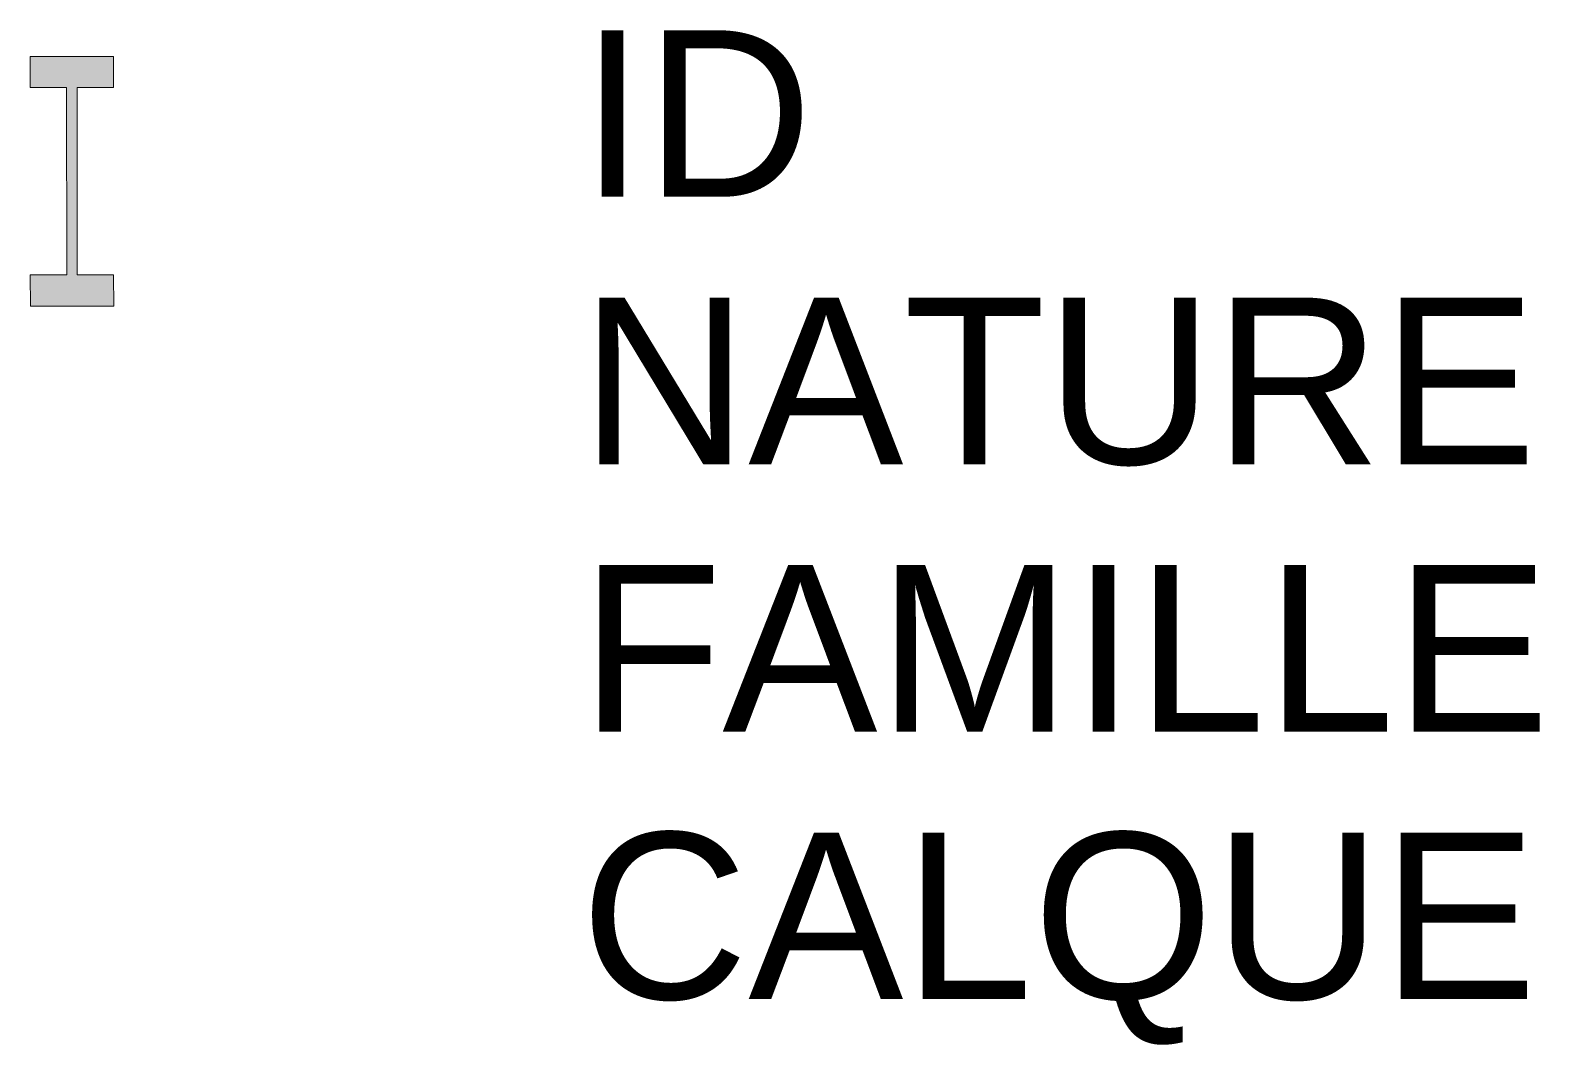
# Model space of a CAD drawing. Header units: metres. Extents: x -0.04 to 1.77, y -1.04 to 0.18.
import ezdxf

# ---------------------------------------------------------------- set-up
doc = ezdxf.new("R2010")
doc.units = ezdxf.units.M
doc.linetypes.add('Socle_Continu', pattern=[2.5, 2.5, 0])
doc.layers.add('GAZFL_SCT', color=40, linetype='Socle_Continu', lineweight=13)
doc.styles.get("Standard").update_dxf_attribs({"font": 'arial.ttf'})

msp = doc.modelspace()

# ---------------------------------------------------------------- hatches: boundary and pattern name
at = {"layer": 'GAZFL_SCT', "linetype": 'Socle_Continu'}
msp.add_hatch(color=256, dxfattribs=at).paths.add_polyline_path([(0.0561, 0.15), (-0.0439, 0.15), (-0.0438, 0.1125), (-0.0001, 0.1125), (0.0001, -0.1125), (-0.0437, -0.1125), (-0.0436, -0.15), (0.0564, -0.15), (0.0563, -0.1125), (0.0126, -0.1125), (0.0124, 0.1125), (0.0562, 0.1125)])

# ---------------------------------------------------------------- linework, layer by layer
for p, q in [((0.0561, 0.15), (-0.0439, 0.15)), ((-0.0439, 0.15), (-0.0438, 0.1125)), ((0.0562, 0.1125), (0.0561, 0.15)), ((-0.0438, 0.1125), (-0.0001, 0.1125)), ((-0.0001, 0.1125), (0.0001, -0.1125)), ((0.0126, -0.1125), (0.0124, 0.1125)), ((0.0124, 0.1125), (0.0562, 0.1125)), ((0.0001, -0.1125), (-0.0437, -0.1125)), ((-0.0437, -0.1125), (-0.0436, -0.15)), ((0.0563, -0.1125), (0.0126, -0.1125)), ((0.0564, -0.15), (0.0563, -0.1125)), ((-0.0436, -0.15), (0.0564, -0.15))]:
    msp.add_line(p, q, dxfattribs=at)

# ---------------------------------------------------------------- texts
at = {"layer": 'GAZFL_SCT', "linetype": 'Socle_Continu', "flags": 9}
for tag, p, s in [('ID', (0.6168, -0.0185), 'JP_0747'), ('NATURE', (0.6168, -0.3398), 'Changement de matériau'), ('FAMILLE', (0.6168, -0.661), 'Gaz'), ('CALQUE', (0.6168, -0.9823), 'GAZFL_SCT')]:
    msp.add_attdef(tag, p, s, height=0.2, dxfattribs=at)

doc.saveas('drawing.dxf')
